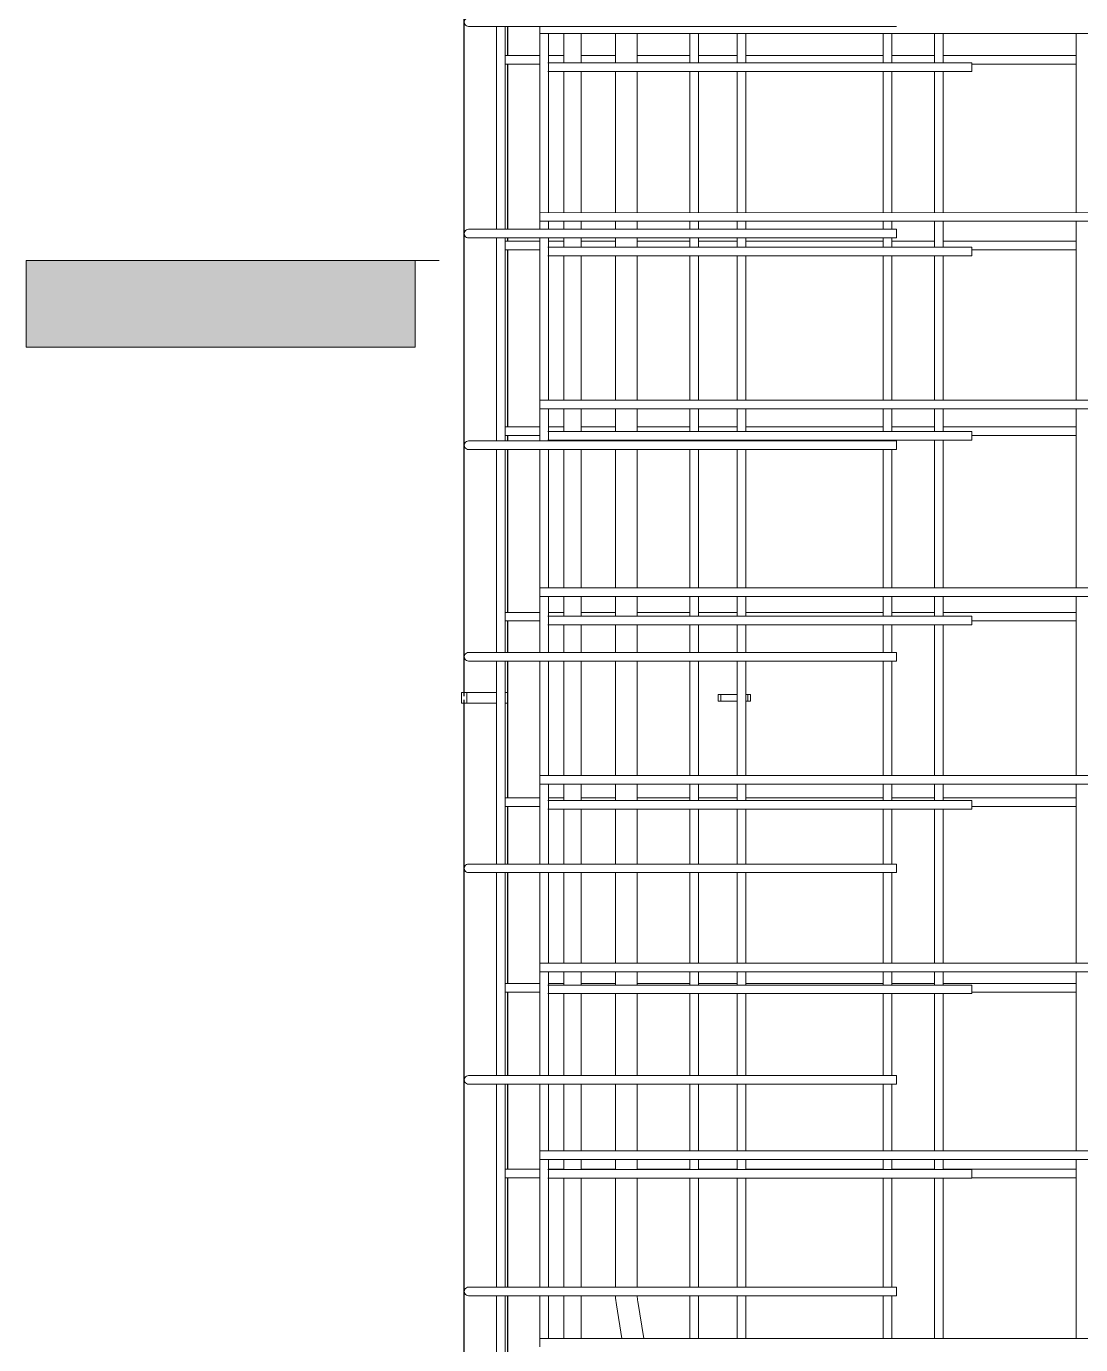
# Model space of a CAD drawing. Header units: millimetres. Extents: x -12508 to 11584, y -2169 to 13538.
# Drawn here: x -10291 to -9315, y 26 to 1246 of the extents above; entities that cross this region are included whole.
import ezdxf

# ---------------------------------------------------------------- set-up
doc = ezdxf.new("R2010")
doc.units = ezdxf.units.MM
doc.linetypes.add('Dash', pattern=[6.36, 3.18, -3.18])
for name, color, linetype, lineweight in [('A-GENM', 13, 'Continuous', 18), ('A-WALL', 113, 'Continuous', 25), ('A-WALL-HDLN', 110, 'Dash', 25), ('G-ANNO-SYMB', 111, 'Continuous', 9), ('S-RBAR', 171, 'Continuous', 18)]:
    doc.layers.add(name, color=color, linetype=linetype, lineweight=lineweight)

# ---------------------------------------------------------------- blocks, each defined once
blk = doc.blocks.new('RR spread anchor face based - RR-SA-1_4-160-1726851-Elevation Front 1')
at = {"layer": 'A-GENM'}
for p, q in [((-9650.6, 627.8), (-9648.1, 627.8)), ((-9650.6, 621.8), (-9650.6, 627.8)), ((-9648.1, 627.8), (-9632.9, 627.8)), ((-9648.1, 621.8), (-9648.1, 627.8)), ((-9624.9, 627.8), (-9623.1, 627.8)), ((-9623.1, 627.8), (-9620.6, 627.8)), ((-9623.1, 621.8), (-9623.1, 627.8)), ((-9620.6, 627.8), (-9620.6, 621.8)), ((-9648.1, 621.8), (-9650.6, 621.8)), ((-9632.9, 621.8), (-9648.1, 621.8)), ((-9623.1, 621.8), (-9624.9, 621.8)), ((-9620.6, 621.8), (-9623.1, 621.8))]:
    blk.add_line(p, q, dxfattribs=at)
blk = doc.blocks.new('RR spread anchor face based - RR-SA-2_5-250-2997505-Elevation Front 1')
at = {"layer": 'A-GENM'}
for p, q in [((-9888.1, 629.8), (-9883.1, 629.8)), ((-9888.1, 619.8), (-9888.1, 629.8)), ((-9883.1, 629.8), (-9855.6, 629.8)), ((-9883.1, 629.8), (-9883.1, 619.8)), ((-9847.6, 629.8), (-9845.6, 629.8)), ((-9883.1, 619.8), (-9888.1, 619.8)), ((-9855.6, 619.8), (-9883.1, 619.8)), ((-9845.6, 619.8), (-9847.6, 619.8))]:
    blk.add_line(p, q, dxfattribs=at)
blk = doc.blocks.new('Detail View - M_Section Tail - Filled Horizontal-14034-Elevation Front 1')
at = {"layer": 'G-ANNO-SYMB'}
blk.add_hatch(color=256, dxfattribs=at).paths.add_polyline_path([(-9931, 3649.4), (-9931, 3729.4), (-10291, 3729.4), (-10291, 3649.4)])
for p, q in [((-10291, 3649.4), (-10291, 3729.4)), ((-10291, 3729.4), (-9931, 3729.4)), ((-9931, 3729.4), (-9931, 3649.4)), ((-9931, 3649.4), (-10291, 3649.4))]:
    blk.add_line(p, q, dxfattribs=at)

msp = doc.modelspace()

# ---------------------------------------------------------------- linework, layer by layer
at = {"layer": 'A-WALL'}
for p, q in [((-9885.6, 629.8), (-9885.6, 1655.8)), ((-9845.6, 1246.2), (-9845.6, 1219.2)), ((-9845.6, 1211.2), (-9845.6, 1058.4)), ((-9845.6, 1050.4), (-9845.6, 1047.4)), ((-9845.6, 1039.4), (-9845.6, 875.7)), ((-9845.6, 867.7), (-9845.6, 862.6)), ((-9845.6, 854.6), (-9845.6, 703.9)), ((-9845.6, 695.9), (-9845.6, 666.8)), ((-9845.6, 658.8), (-9845.6, 532.2)), ((-9885.6, -740.2), (-9885.6, 619.8)), ((-9845.6, 524.2), (-9845.6, 471)), ((-9845.6, 463), (-9845.6, 360.4)), ((-9845.6, 352.4), (-9845.6, 275.2)), ((-9845.6, 267.2), (-9845.6, 188.7)), ((-9845.6, 180.7), (-9845.6, 79.4)), ((-9845.6, 71.4), (-9845.6, 16.9))]:
    msp.add_line(p, q, dxfattribs=at)
at = {"layer": 'A-WALL-HDLN'}
msp.add_line((-9885.6, 619.9), (-9885.6, 629.8), dxfattribs=at)
at = {"layer": 'G-ANNO-SYMB'}
msp.add_line((-9908.7, 1029.4), (-9931, 1029.4), dxfattribs=at)
at = {"layer": 'S-RBAR'}
for p, q in [((-9485.6, 1246.2), (-9861.6, 1246.2)), ((-9855.6, 1058.4), (-9855.6, 1246.2)), ((-9847.6, 1058.4), (-9847.6, 1246.2)), ((-9815.6, 1246.2), (-9815.6, 1239.5)), ((-9815.6, 1073.8), (-9815.6, 1239.5)), ((-8637.5, 1239.5), (-9815.6, 1239.5)), ((-9807.6, 1073.8), (-9807.6, 1239.5)), ((-9793.4, 1212.6), (-9793.4, 1239.5)), ((-9777.4, 1212.6), (-9777.4, 1239.5)), ((-9745.6, 1212.6), (-9745.6, 1239.5)), ((-9725.6, 1212.6), (-9725.6, 1239.5)), ((-9676.7, 1212.6), (-9676.7, 1239.5)), ((-9668.7, 1212.6), (-9668.7, 1239.5)), ((-9632.9, 1212.6), (-9632.9, 1239.5)), ((-9624.9, 1212.6), (-9624.9, 1239.5)), ((-9497.9, 1212.6), (-9497.9, 1239.5)), ((-9489.9, 1212.6), (-9489.9, 1239.5)), ((-9450.3, 1212.6), (-9450.3, 1239.5)), ((-9442.3, 1212.6), (-9442.3, 1239.5)), ((-9319, 1073.9), (-9319, 1239.5)), ((-9815.6, 1219.2), (-9847.6, 1219.2)), ((-9815.6, 1211.2), (-9847.6, 1211.2)), ((-9793.4, 1219.2), (-9807.6, 1219.2)), ((-9745.6, 1219.2), (-9777.4, 1219.2)), ((-9775.6, 1212.6), (-9415.6, 1212.6)), ((-9676.7, 1219.2), (-9725.6, 1219.2)), ((-9632.9, 1219.2), (-9668.7, 1219.2)), ((-9497.9, 1219.2), (-9624.9, 1219.2)), ((-9450.3, 1219.2), (-9489.9, 1219.2)), ((-9319, 1219.2), (-9442.3, 1219.2)), ((-9415.6, 1204.6), (-9415.6, 1212.6)), ((-9319, 1211.2), (-9415.6, 1211.2)), ((-9793.4, 1073.8), (-9793.4, 1204.6)), ((-9777.4, 1073.8), (-9777.4, 1204.6)), ((-9775.6, 1204.6), (-9415.6, 1204.6)), ((-9745.6, 1073.8), (-9745.6, 1204.6)), ((-9725.6, 1073.8), (-9725.6, 1204.6)), ((-9676.7, 1073.8), (-9676.7, 1204.6)), ((-9668.7, 1073.8), (-9668.7, 1204.6)), ((-9632.9, 1073.8), (-9632.9, 1204.6)), ((-9624.9, 1073.8), (-9624.9, 1204.6)), ((-9497.9, 1073.9), (-9497.9, 1204.6)), ((-9489.9, 1073.9), (-9489.9, 1204.6)), ((-9450.3, 1073.9), (-9450.3, 1204.6)), ((-9442.3, 1073.9), (-9442.3, 1204.6)), ((-8637.5, 1073.9), (-9815.6, 1073.8)), ((-9815.6, 1073.8), (-9815.6, 1065.8)), ((-8637.5, 1065.9), (-9815.6, 1065.8)), ((-9815.6, 1058.4), (-9815.6, 1065.8)), ((-9807.6, 1058.4), (-9807.6, 1065.8)), ((-9793.4, 1058.4), (-9793.4, 1065.8)), ((-9777.4, 1058.4), (-9777.4, 1065.8)), ((-9745.6, 1058.4), (-9745.6, 1065.8)), ((-9725.6, 1058.4), (-9725.6, 1065.8)), ((-9676.7, 1058.4), (-9676.7, 1065.8)), ((-9668.7, 1058.4), (-9668.7, 1065.8)), ((-9632.9, 1058.4), (-9632.9, 1065.8)), ((-9624.9, 1058.4), (-9624.9, 1065.8)), ((-9497.9, 1058.4), (-9497.9, 1065.9)), ((-9489.9, 1058.4), (-9489.9, 1065.9)), ((-9450.3, 1041.9), (-9450.3, 1065.9)), ((-9442.3, 1041.9), (-9442.3, 1065.9)), ((-9319, 900.2), (-9319, 1065.9)), ((-9485.6, 1058.4), (-9861.6, 1058.4)), ((-9485.6, 1050.4), (-9861.6, 1050.4)), ((-9855.6, 862.6), (-9855.6, 1050.4)), ((-9847.6, 862.6), (-9847.6, 1050.4)), ((-9815.6, 900.2), (-9815.6, 1050.4)), ((-9807.6, 900.2), (-9807.6, 1050.4)), ((-9793.4, 1041.9), (-9793.4, 1050.4)), ((-9777.4, 1041.9), (-9777.4, 1050.4)), ((-9745.6, 1041.9), (-9745.6, 1050.4)), ((-9725.6, 1041.9), (-9725.6, 1050.4)), ((-9676.7, 1041.9), (-9676.7, 1050.4)), ((-9668.7, 1041.9), (-9668.7, 1050.4)), ((-9632.9, 1041.9), (-9632.9, 1050.4)), ((-9624.9, 1041.9), (-9624.9, 1050.4)), ((-9497.9, 1041.9), (-9497.9, 1050.4)), ((-9489.9, 1041.9), (-9489.9, 1050.4)), ((-9485.6, 1058.4), (-9485.6, 1050.4)), ((-9815.6, 1047.4), (-9847.6, 1047.4)), ((-9815.6, 1039.4), (-9847.6, 1039.4)), ((-9793.4, 1047.4), (-9807.6, 1047.4)), ((-9745.6, 1047.4), (-9777.4, 1047.4)), ((-9775.6, 1041.9), (-9415.6, 1041.9)), ((-9676.7, 1047.4), (-9725.6, 1047.4)), ((-9632.9, 1047.4), (-9668.7, 1047.4)), ((-9497.9, 1047.5), (-9624.9, 1047.4)), ((-9450.3, 1047.5), (-9489.9, 1047.5)), ((-9319, 1047.5), (-9442.3, 1047.5)), ((-9415.6, 1033.9), (-9415.6, 1041.9)), ((-9319, 1039.5), (-9415.6, 1039.5)), ((-9793.4, 900.2), (-9793.4, 1033.9)), ((-9777.4, 900.2), (-9777.4, 1033.9)), ((-9775.6, 1033.9), (-9415.6, 1033.9)), ((-9745.6, 900.2), (-9745.6, 1033.9)), ((-9725.6, 900.2), (-9725.6, 1033.9)), ((-9676.7, 900.2), (-9676.7, 1033.9)), ((-9668.7, 900.2), (-9668.7, 1033.9)), ((-9632.9, 900.2), (-9632.9, 1033.9)), ((-9624.9, 900.2), (-9624.9, 1033.9)), ((-9497.9, 900.2), (-9497.9, 1033.9)), ((-9489.9, 900.2), (-9489.9, 1033.9)), ((-9450.3, 900.2), (-9450.3, 1033.9)), ((-9442.3, 900.2), (-9442.3, 1033.9)), ((-8637.5, 900.2), (-9815.6, 900.2)), ((-9815.6, 900.2), (-9815.6, 892.2)), ((-9815.6, 862.6), (-9815.6, 892.2)), ((-8644.7, 892.2), (-9815.6, 892.2)), ((-9807.6, 862.6), (-9807.6, 892.2)), ((-9793.4, 871.2), (-9793.4, 892.2)), ((-9777.4, 871.2), (-9777.4, 892.2)), ((-9745.6, 871.2), (-9745.6, 892.2)), ((-9725.6, 871.2), (-9725.6, 892.2)), ((-9676.7, 871.2), (-9676.7, 892.2)), ((-9668.7, 871.2), (-9668.7, 892.2)), ((-9632.9, 871.2), (-9632.9, 892.2)), ((-9624.9, 871.2), (-9624.9, 892.2)), ((-9497.9, 871.2), (-9497.9, 892.2)), ((-9489.9, 871.2), (-9489.9, 892.2)), ((-9450.3, 871.2), (-9450.3, 892.2)), ((-9442.3, 871.2), (-9442.3, 892.2)), ((-9319, 726.6), (-9319, 892.2)), ((-9815.6, 875.7), (-9847.6, 875.7)), ((-9815.6, 867.7), (-9847.6, 867.7)), ((-9793.4, 875.7), (-9807.6, 875.7)), ((-9745.6, 875.7), (-9777.4, 875.7)), ((-9775.6, 871.2), (-9415.6, 871.2)), ((-9676.7, 875.7), (-9725.6, 875.7)), ((-9632.9, 875.7), (-9668.7, 875.7)), ((-9497.9, 875.7), (-9624.9, 875.7)), ((-9450.3, 875.7), (-9489.9, 875.7)), ((-9319, 875.7), (-9442.3, 875.7)), ((-9415.6, 863.2), (-9415.6, 871.2)), ((-9319, 867.7), (-9415.6, 867.7)), ((-9485.6, 862.6), (-9861.6, 862.6)), ((-9485.6, 854.6), (-9861.6, 854.6)), ((-9855.6, 666.8), (-9855.6, 854.6)), ((-9847.6, 666.8), (-9847.6, 854.6)), ((-9815.6, 726.6), (-9815.6, 854.6)), ((-9807.6, 726.6), (-9807.6, 854.6)), ((-9793.4, 862.6), (-9793.4, 863.2)), ((-9793.4, 726.6), (-9793.4, 854.6)), ((-9777.4, 862.6), (-9777.4, 863.2)), ((-9777.3, 726.6), (-9777.4, 854.6)), ((-9775.6, 863.2), (-9415.6, 863.2)), ((-9745.6, 862.6), (-9745.6, 863.2)), ((-9745.6, 726.6), (-9745.6, 854.6)), ((-9725.6, 862.6), (-9725.6, 863.2)), ((-9725.6, 726.6), (-9725.6, 854.6)), ((-9676.7, 862.6), (-9676.7, 863.2)), ((-9676.7, 726.6), (-9676.7, 854.6)), ((-9668.7, 862.6), (-9668.7, 863.2)), ((-9668.7, 726.6), (-9668.7, 854.6)), ((-9632.9, 862.6), (-9632.9, 863.2)), ((-9632.9, 726.6), (-9632.9, 854.6)), ((-9624.9, 862.6), (-9624.9, 863.2)), ((-9624.9, 726.6), (-9624.9, 854.6)), ((-9497.9, 862.6), (-9497.9, 863.2)), ((-9497.9, 726.6), (-9497.9, 854.6)), ((-9489.9, 862.6), (-9489.9, 863.2)), ((-9489.9, 726.6), (-9489.9, 854.6)), ((-9485.6, 862.6), (-9485.6, 854.6)), ((-9450.3, 726.6), (-9450.3, 863.2)), ((-9442.3, 726.6), (-9442.3, 863.2)), ((-8637.5, 726.6), (-9815.6, 726.6)), ((-9815.6, 726.6), (-9815.6, 718.6)), ((-9815.6, 666.8), (-9815.6, 718.6)), ((-8637.5, 718.6), (-9815.6, 718.6)), ((-9807.6, 666.8), (-9807.6, 718.6)), ((-9793.4, 700.5), (-9793.4, 718.6)), ((-9777.3, 700.5), (-9777.3, 718.6)), ((-9745.6, 700.5), (-9745.6, 718.6)), ((-9725.6, 700.5), (-9725.6, 718.6)), ((-9676.7, 700.5), (-9676.7, 718.6)), ((-9668.7, 700.5), (-9668.7, 718.6)), ((-9632.9, 700.5), (-9632.9, 718.6)), ((-9624.9, 700.5), (-9624.9, 718.6)), ((-9497.9, 700.5), (-9497.9, 718.6)), ((-9489.9, 700.5), (-9489.9, 718.6)), ((-9450.3, 700.5), (-9450.3, 718.6)), ((-9442.3, 700.5), (-9442.3, 718.6)), ((-9319, 552.9), (-9319, 718.6)), ((-9815.6, 703.9), (-9847.6, 703.9)), ((-9815.6, 695.9), (-9847.6, 695.9)), ((-9793.4, 703.9), (-9807.6, 703.9)), ((-9745.6, 703.9), (-9777.3, 703.9)), ((-9775.6, 700.5), (-9415.6, 700.5)), ((-9676.7, 703.9), (-9725.6, 703.9)), ((-9632.9, 703.9), (-9668.7, 703.9)), ((-9497.9, 703.9), (-9624.9, 703.9)), ((-9450.3, 703.9), (-9489.9, 703.9)), ((-9319, 703.9), (-9442.3, 703.9)), ((-9415.6, 692.5), (-9415.6, 700.5)), ((-9319, 695.9), (-9415.6, 695.9)), ((-9793.4, 666.8), (-9793.4, 692.5)), ((-9777.3, 666.8), (-9777.3, 692.5)), ((-9775.6, 692.5), (-9415.6, 692.5)), ((-9745.6, 666.8), (-9745.6, 692.5)), ((-9725.6, 666.8), (-9725.6, 692.5)), ((-9676.7, 666.8), (-9676.7, 692.5)), ((-9668.7, 666.8), (-9668.7, 692.5)), ((-9632.9, 666.8), (-9632.9, 692.5)), ((-9624.9, 666.8), (-9624.9, 692.5)), ((-9497.9, 666.8), (-9497.9, 692.5)), ((-9489.9, 666.8), (-9489.9, 692.5)), ((-9450.3, 552.9), (-9450.3, 692.5)), ((-9442.3, 552.9), (-9442.3, 692.5)), ((-9485.6, 666.8), (-9861.6, 666.8)), ((-9485.6, 658.8), (-9861.6, 658.8)), ((-9793.4, 552.9), (-9793.4, 658.8)), ((-9777.3, 552.9), (-9777.3, 658.8)), ((-9745.6, 552.9), (-9745.6, 658.8)), ((-9725.6, 552.9), (-9725.6, 658.8)), ((-9676.7, 552.9), (-9676.7, 658.8)), ((-9668.7, 552.9), (-9668.7, 658.8)), ((-9632.9, 552.9), (-9632.9, 658.8)), ((-9624.9, 552.9), (-9624.9, 658.8)), ((-9497.9, 552.9), (-9497.9, 658.8)), ((-9489.9, 552.9), (-9489.9, 658.8)), ((-9485.6, 666.8), (-9485.6, 658.8)), ((-9855.6, 471), (-9855.6, 658.8)), ((-9847.6, 471), (-9847.6, 658.8)), ((-9815.6, 552.9), (-9815.6, 658.8)), ((-9807.6, 552.9), (-9807.6, 658.8)), ((-8637.5, 552.9), (-9815.6, 552.9)), ((-9815.6, 552.9), (-9815.6, 544.9)), ((-9815.6, 471), (-9815.6, 544.9)), ((-8637.5, 544.9), (-9815.6, 544.9)), ((-9807.6, 471), (-9807.6, 544.9)), ((-9793.4, 529.7), (-9793.4, 544.9)), ((-9777.3, 529.7), (-9777.3, 544.9)), ((-9745.6, 529.7), (-9745.6, 544.9)), ((-9725.6, 529.7), (-9725.6, 544.9)), ((-9676.7, 529.7), (-9676.7, 544.9)), ((-9668.7, 529.7), (-9668.7, 544.9)), ((-9632.9, 529.7), (-9632.9, 544.9)), ((-9624.9, 529.7), (-9624.9, 544.9)), ((-9497.9, 529.7), (-9497.9, 544.9)), ((-9489.9, 529.7), (-9489.9, 544.9)), ((-9450.3, 529.7), (-9450.3, 544.9)), ((-9442.3, 529.7), (-9442.3, 544.9)), ((-9319, 379.3), (-9319, 544.9)), ((-9815.6, 532.2), (-9847.6, 532.2)), ((-9793.4, 532.2), (-9807.6, 532.2)), ((-9745.6, 532.2), (-9777.3, 532.2)), ((-9775.6, 529.7), (-9415.6, 529.7)), ((-9676.7, 532.2), (-9725.6, 532.2)), ((-9632.9, 532.2), (-9668.7, 532.2)), ((-9497.9, 532.2), (-9624.9, 532.2)), ((-9450.3, 532.2), (-9489.9, 532.2)), ((-9319, 532.2), (-9442.3, 532.2)), ((-9415.6, 521.7), (-9415.6, 529.7)), ((-9815.6, 524.2), (-9847.6, 524.2)), ((-9793.4, 471), (-9793.4, 521.7)), ((-9777.3, 471), (-9777.3, 521.7)), ((-9775.6, 521.7), (-9415.6, 521.7)), ((-9745.6, 471), (-9745.6, 521.7)), ((-9725.6, 471), (-9725.6, 521.7)), ((-9676.7, 471), (-9676.7, 521.7)), ((-9668.7, 471), (-9668.7, 521.7)), ((-9632.9, 471), (-9632.9, 521.7)), ((-9624.9, 471), (-9624.9, 521.7)), ((-9497.9, 471), (-9497.9, 521.7)), ((-9489.9, 471), (-9489.9, 521.7)), ((-9450.3, 379.3), (-9450.3, 521.7)), ((-9442.3, 379.3), (-9442.3, 521.7)), ((-9319, 524.2), (-9415.6, 524.2)), ((-9485.6, 471), (-9861.6, 471)), ((-9485.6, 471), (-9485.6, 463)), ((-9485.6, 463), (-9861.6, 463)), ((-9855.6, 275.2), (-9855.6, 463)), ((-9847.6, 275.2), (-9847.6, 463)), ((-9815.6, 379.3), (-9815.6, 463)), ((-9807.6, 379.3), (-9807.6, 463)), ((-9793.4, 379.3), (-9793.4, 463)), ((-9777.3, 379.3), (-9777.3, 463)), ((-9745.6, 379.3), (-9745.6, 463)), ((-9725.6, 379.3), (-9725.6, 463)), ((-9676.7, 379.3), (-9676.7, 463)), ((-9668.7, 379.3), (-9668.7, 463)), ((-9632.9, 379.3), (-9632.9, 463)), ((-9624.9, 379.3), (-9624.9, 463)), ((-9497.9, 379.3), (-9497.9, 463)), ((-9489.9, 379.3), (-9489.9, 463)), ((-8637.5, 379.3), (-9815.6, 379.3)), ((-9815.6, 379.3), (-9815.6, 371.3)), ((-9815.6, 275.2), (-9815.6, 371.3)), ((-8637.5, 371.3), (-9815.6, 371.3)), ((-9807.6, 275.2), (-9807.6, 371.3)), ((-9793.3, 359), (-9793.3, 371.3)), ((-9777.3, 359), (-9777.3, 371.3)), ((-9745.6, 359), (-9745.6, 371.3)), ((-9725.6, 359), (-9725.6, 371.3)), ((-9676.7, 359), (-9676.7, 371.3)), ((-9668.7, 359), (-9668.7, 371.3)), ((-9632.9, 359), (-9632.9, 371.3)), ((-9624.9, 359), (-9624.9, 371.3)), ((-9497.9, 359), (-9497.9, 371.3)), ((-9489.9, 359), (-9489.9, 371.3)), ((-9450.3, 359), (-9450.3, 371.3)), ((-9442.3, 359), (-9442.3, 371.3)), ((-9319, 205.6), (-9319, 371.3)), ((-9815.6, 360.4), (-9847.6, 360.4)), ((-9793.4, 360.4), (-9807.6, 360.4)), ((-9745.6, 360.4), (-9777.3, 360.4)), ((-9775.6, 359), (-9415.6, 359)), ((-9676.7, 360.4), (-9725.6, 360.4)), ((-9632.9, 360.4), (-9668.7, 360.4)), ((-9497.9, 360.4), (-9624.9, 360.4)), ((-9450.3, 360.4), (-9489.9, 360.4)), ((-9319, 360.4), (-9442.3, 360.4)), ((-9415.6, 351), (-9415.6, 359)), ((-9815.6, 352.4), (-9847.6, 352.4)), ((-9793.3, 275.2), (-9793.3, 351)), ((-9777.3, 275.2), (-9777.3, 351)), ((-9775.6, 351), (-9415.6, 351)), ((-9745.6, 275.2), (-9745.6, 351)), ((-9725.6, 275.2), (-9725.6, 351)), ((-9676.7, 275.2), (-9676.7, 351)), ((-9668.7, 275.2), (-9668.7, 351)), ((-9632.9, 275.2), (-9632.9, 351)), ((-9624.9, 275.2), (-9624.9, 351)), ((-9497.9, 275.2), (-9497.9, 351)), ((-9489.9, 275.2), (-9489.9, 351)), ((-9450.3, 205.6), (-9450.3, 351)), ((-9442.3, 205.6), (-9442.3, 351)), ((-9319, 352.4), (-9415.6, 352.4)), ((-9485.6, 275.2), (-9861.6, 275.2)), ((-9485.6, 275.2), (-9485.6, 267.2)), ((-9485.6, 267.2), (-9861.6, 267.2)), ((-9855.6, 79.4), (-9855.6, 267.2)), ((-9847.6, 79.4), (-9847.6, 267.2)), ((-9815.6, 205.6), (-9815.6, 267.2)), ((-9807.6, 205.6), (-9807.6, 267.2)), ((-9793.3, 205.6), (-9793.3, 267.2)), ((-9777.3, 205.6), (-9777.3, 267.2)), ((-9745.6, 205.6), (-9745.6, 267.2)), ((-9725.6, 205.6), (-9725.6, 267.2)), ((-9676.7, 205.6), (-9676.7, 267.2)), ((-9668.7, 205.6), (-9668.7, 267.2)), ((-9632.9, 205.6), (-9632.9, 267.2)), ((-9624.9, 205.6), (-9624.9, 267.2)), ((-9497.9, 205.6), (-9497.9, 267.2)), ((-9489.9, 205.6), (-9489.9, 267.2)), ((-8637.5, 205.6), (-9815.6, 205.6)), ((-9815.6, 205.6), (-9815.6, 197.6)), ((-9815.6, 79.4), (-9815.6, 197.6)), ((-8637.5, 197.6), (-9815.6, 197.6)), ((-9807.6, 79.4), (-9807.6, 197.6)), ((-9793.3, 188.3), (-9793.3, 197.6)), ((-9777.3, 188.3), (-9777.3, 197.6)), ((-9745.6, 188.3), (-9745.6, 197.6)), ((-9725.6, 188.3), (-9725.6, 197.6)), ((-9676.7, 188.3), (-9676.7, 197.6)), ((-9668.7, 188.3), (-9668.7, 197.6)), ((-9632.9, 188.3), (-9632.9, 197.6)), ((-9624.9, 188.3), (-9624.9, 197.6)), ((-9497.9, 188.3), (-9497.9, 197.6)), ((-9489.9, 188.3), (-9489.9, 197.6)), ((-9450.3, 188.3), (-9450.3, 197.6)), ((-9442.3, 188.3), (-9442.3, 197.6)), ((-9319, 32), (-9319, 197.6)), ((-9815.6, 188.7), (-9847.6, 188.7)), ((-9793.3, 188.7), (-9807.6, 188.7)), ((-9745.6, 188.7), (-9777.3, 188.7)), ((-9775.6, 188.3), (-9415.6, 188.3)), ((-9676.7, 188.7), (-9725.6, 188.7)), ((-9632.9, 188.7), (-9668.7, 188.7)), ((-9497.9, 188.7), (-9624.9, 188.7)), ((-9450.3, 188.7), (-9489.9, 188.7)), ((-9319, 188.7), (-9442.3, 188.7)), ((-9415.6, 180.3), (-9415.6, 188.3)), ((-9815.6, 180.7), (-9847.6, 180.7)), ((-9793.3, 79.4), (-9793.3, 180.3)), ((-9777.3, 79.4), (-9777.3, 180.3)), ((-9775.6, 180.3), (-9415.6, 180.3)), ((-9745.6, 79.4), (-9745.6, 180.3)), ((-9725.6, 79.4), (-9725.6, 180.3)), ((-9676.7, 79.4), (-9676.7, 180.3)), ((-9668.7, 79.4), (-9668.7, 180.3)), ((-9632.9, 79.4), (-9632.9, 180.3)), ((-9624.9, 79.4), (-9624.9, 180.3)), ((-9497.9, 79.4), (-9497.9, 180.3)), ((-9489.9, 79.4), (-9489.9, 180.3)), ((-9450.3, 32), (-9450.3, 180.3)), ((-9442.3, 32), (-9442.3, 180.3)), ((-9319, 180.7), (-9415.6, 180.7)), ((-9485.6, 79.4), (-9861.6, 79.4)), ((-9485.6, 79.4), (-9485.6, 71.4)), ((-9485.6, 71.4), (-9861.6, 71.4)), ((-9855.6, -116.4), (-9855.6, 71.4)), ((-9847.6, -116.4), (-9847.6, 71.4)), ((-9815.6, 32), (-9815.6, 71.4)), ((-9807.6, 32), (-9807.6, 71.4)), ((-9793.3, 32), (-9793.3, 71.4)), ((-9777.3, 32), (-9777.3, 71.4)), ((-9739.7, 32), (-9744.7, 62.9)), ((-9719.4, 32), (-9725, 66.1)), ((-9676.7, 32), (-9676.7, 71.4)), ((-9668.7, 32), (-9668.7, 71.4)), ((-9632.9, 32), (-9632.9, 71.4)), ((-9624.9, 32), (-9624.9, 71.4)), ((-9497.9, 32), (-9497.9, 71.4)), ((-9489.9, 32), (-9489.9, 71.4)), ((-8645.1, 32), (-9815.6, 32)), ((-9815.6, 32), (-9815.6, 24))]:
    msp.add_line(p, q, dxfattribs=at)
for centre, radius, start, end in [((-9881.6, 1250.2), 4, 90.0006, 270.0006), ((-9881.6, 1054.4), 4, 90.0006, 270.0006), ((-9881.6, 858.6), 4, 90.0006, 270.0006), ((-9881.6, 662.8), 4, 90.0006, 270.0006), ((-9881.6, 467), 4, 90.0006, 270.0006), ((-9881.6, 271.2), 4, 90.0006, 270.0006), ((-9881.6, 75.4), 4, 90.0006, 270.0006), ((-9680.6, 73.4), 65, 181.7206, 189.3054), ((-9680.6, 73.4), 45, 182.4851, 189.3054)]:
    msp.add_arc(centre, radius, start, end, dxfattribs=at)
for centre, major_axis, end_param in [((-9861.6, 1246.2), (20, 0), 3.141581), ((-9775.6, 1212.6), (36, 0), 2.707331), ((-9775.6, 1204.6), (36, 0), 2.707331), ((-9861.6, 1058.4), (20, 0), 3.141581), ((-9861.6, 1050.4), (20, 0), 3.141581), ((-9775.6, 1041.9), (36, 0), 2.707331), ((-9775.6, 1033.9), (36, 0), 2.707331), ((-9775.6, 871.2), (36, 0), 2.707331), ((-9861.6, 862.6), (20, 0), 3.141581), ((-9861.6, 854.6), (20, 0), 3.141581), ((-9775.6, 863.2), (36, 0), 2.707331), ((-9775.6, 700.5), (36, 0), 2.707331), ((-9775.6, 692.5), (36, 0), 2.707331), ((-9861.6, 666.8), (20, 0), 3.141581), ((-9861.6, 658.8), (20, 0), 3.141581), ((-9775.6, 529.7), (36, 0), 2.707331), ((-9775.6, 521.7), (36, 0), 2.707331), ((-9861.6, 471), (20, 0), 3.141581), ((-9861.6, 463), (20, 0), 3.141581), ((-9775.6, 359), (36, 0), 2.707331), ((-9775.6, 351), (36, 0), 2.707331), ((-9861.6, 275.2), (20, 0), 3.141581), ((-9861.6, 267.2), (20, 0), 3.141581), ((-9775.6, 188.3), (36, 0), 2.707331), ((-9775.6, 180.3), (36, 0), 2.707331), ((-9861.6, 79.4), (20, 0), 3.141581), ((-9861.6, 71.4), (20, 0), 3.141581)]:
    msp.add_ellipse(centre, major_axis=major_axis, ratio=0.000005, start_param=1.570785, end_param=end_param, dxfattribs=at)

# ---------------------------------------------------------------- block references
at = {"layer": 'A-GENM'}
for name in ['RR spread anchor face based - RR-SA-2_5-250-2997505-Elevation Front 1', 'RR spread anchor face based - RR-SA-1_4-160-1726851-Elevation Front 1']:
    msp.add_blockref(name, (0, 0), dxfattribs=at)
at = {"layer": 'G-ANNO-SYMB'}
msp.add_blockref('Detail View - M_Section Tail - Filled Horizontal-14034-Elevation Front 1', (0, -2700), dxfattribs=at)

doc.saveas('drawing.dxf')
